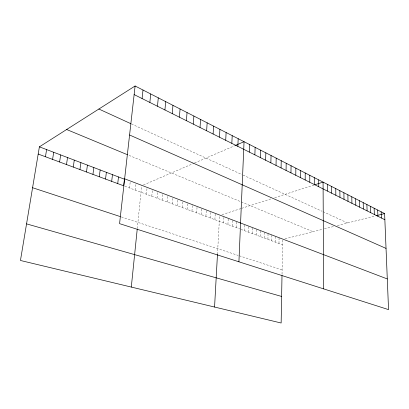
<?xml version="1.0" encoding="UTF-8"?>
<svg xmlns="http://www.w3.org/2000/svg" width="409" height="409" viewBox="0 0 409 409"><rect width="100%" height="100%" fill="white"/><g stroke="black" fill="none" stroke-linecap="round" stroke-linejoin="round"><path stroke-width="0.31" stroke-dasharray="2.04 1.53" d="M282.031 274.27L282.66 239.423M278.969 243.493L279.076 238.058M275.329 242.138L275.446 236.678M271.642 240.768L271.775 235.282M267.91 239.383L268.059 233.866M264.132 237.982L264.296 232.435M260.313 236.56L260.482 230.983M256.438 235.124L256.627 229.515M252.522 233.667L252.721 228.028M248.549 232.189L248.764 226.525M244.531 230.696L244.761 224.996M236.336 227.655L236.591 221.888M232.154 226.1L232.43 220.308M227.92 224.531L228.212 218.703M223.636 222.936L223.943 217.077M217.47 254.347L219.613 215.425M214.883 219.684L215.226 213.759M210.425 218.028L210.783 212.066M205.901 216.346L206.279 210.354M201.315 214.643L201.714 208.616M196.668 212.915L197.082 206.852M191.954 211.167L192.394 205.067M187.179 209.393L187.634 203.258M182.337 207.593L182.813 201.422M177.424 205.768L177.92 199.556M172.44 203.917L172.961 197.67M167.388 202.041L167.93 195.758M162.261 200.134L162.828 193.815M157.061 198.207L157.649 191.841M151.785 196.243L152.399 189.842M146.432 194.255L147.066 187.813M137.286 228.539L141.657 185.758M135.313 190.124L136.003 183.605M129.541 187.982L130.261 181.417M143.395 185.011L193.973 163.247M194.531 163.007L234.914 145.63M222 214.659L241.09 208.513M241.653 208.329L270.768 198.953M274.71 197.685L314.02 185.026M285.047 238.82L322.604 229.296M324.424 228.835L334.051 226.397M337.379 225.553L375.457 215.896M121.407 216.964L238.125 255.395M239.326 255.789L282.108 269.879M124.852 186.238L239.868 228.968M241.039 229.403L282.563 244.827M129.101 155.41L240.696 201.688M241.264 201.923L313.089 231.709M131.447 123.953L241.918 174.556M243.038 175.072L321.949 211.218M323.038 211.714L347.589 222.961"/><path stroke-width="0.61" d="M309.771 182.261L309.792 175.318M305.186 179.97L305.221 172.981M300.523 177.644L300.579 170.609M295.779 175.277L295.86 168.196M290.963 172.874L291.06 165.742M286.065 170.425L286.182 163.247M282.005 275.528L281.147 323.008L20.45 260.482L39.392 146.836L135.103 85.992L384.608 213.575L388.55 309.623L119.576 223.646L135.103 85.992M281.08 167.941L281.223 160.711M276.019 165.41L276.182 158.135M270.865 162.838L271.055 155.512M265.625 160.226L265.84 152.843M260.293 157.562L260.533 150.129M254.868 154.858L255.134 147.368M249.347 152.097L249.643 144.561M238.922 261.796L244.05 141.703L235.482 145.389M237.828 146.35L238.186 138.702M231.821 143.354L232.21 135.645M225.702 140.297L226.121 132.531M214.567 307.041L217.47 254.347M219.464 137.184L219.919 129.362M213.109 134.014L213.595 126.13M206.627 130.778L207.153 122.833M200.021 127.48L200.579 119.474M193.278 124.116L193.881 116.049M186.407 120.681L187.046 112.552M179.393 117.184L180.072 108.988M172.235 113.61L172.961 105.348M164.929 109.965L165.701 101.636M157.47 106.243L158.288 97.848M149.858 102.439L150.722 93.978M131.299 287.067L137.225 229.152M142.076 98.559L142.997 90.026M117.726 183.59L118.503 176.944M111.677 181.345L112.485 174.653M105.532 179.06L106.371 172.327M99.29 176.744L100.154 169.96M92.94 174.382L93.84 167.557M86.488 171.99L87.424 165.113M79.934 169.551L80.905 162.634M73.267 167.077L74.274 160.108M66.488 164.556L67.531 157.542M59.591 161.995L60.675 154.934M52.582 159.392L53.702 152.281M45.45 156.739L46.611 149.582M314.582 184.848L323.074 182.112L323.637 288.877M376.065 215.742L384.608 213.575M26.549 223.876L281.627 296.448M32.577 187.721L120.205 216.571M38.19 154.045L123.682 185.804L124.428 179.198L39.392 146.836M124.633 178.81L387.292 278.943M66.647 129.51L127.342 154.679M129.576 134.99L386.04 248.401M98.866 109.029L130.9 123.702M134.132 94.591L384.864 219.74M381.162 211.816L381.408 218.017M377.671 210.032L377.906 216.269M374.133 208.217L374.353 214.495M370.539 206.381L370.748 212.695M366.893 204.52L367.093 210.87M363.197 202.629L363.381 209.019M359.45 200.712L359.618 207.143M355.646 198.764L355.799 205.236M351.781 196.79L351.929 203.304M347.865 194.786L347.993 201.34M343.887 192.757L344.005 199.347M339.853 190.691L339.951 197.327M335.753 188.595L335.84 195.272M331.592 186.468L331.663 193.186M327.369 184.306L327.42 191.069M318.718 179.883L318.734 186.734M314.291 177.618L314.291 184.515"/></g></svg>
